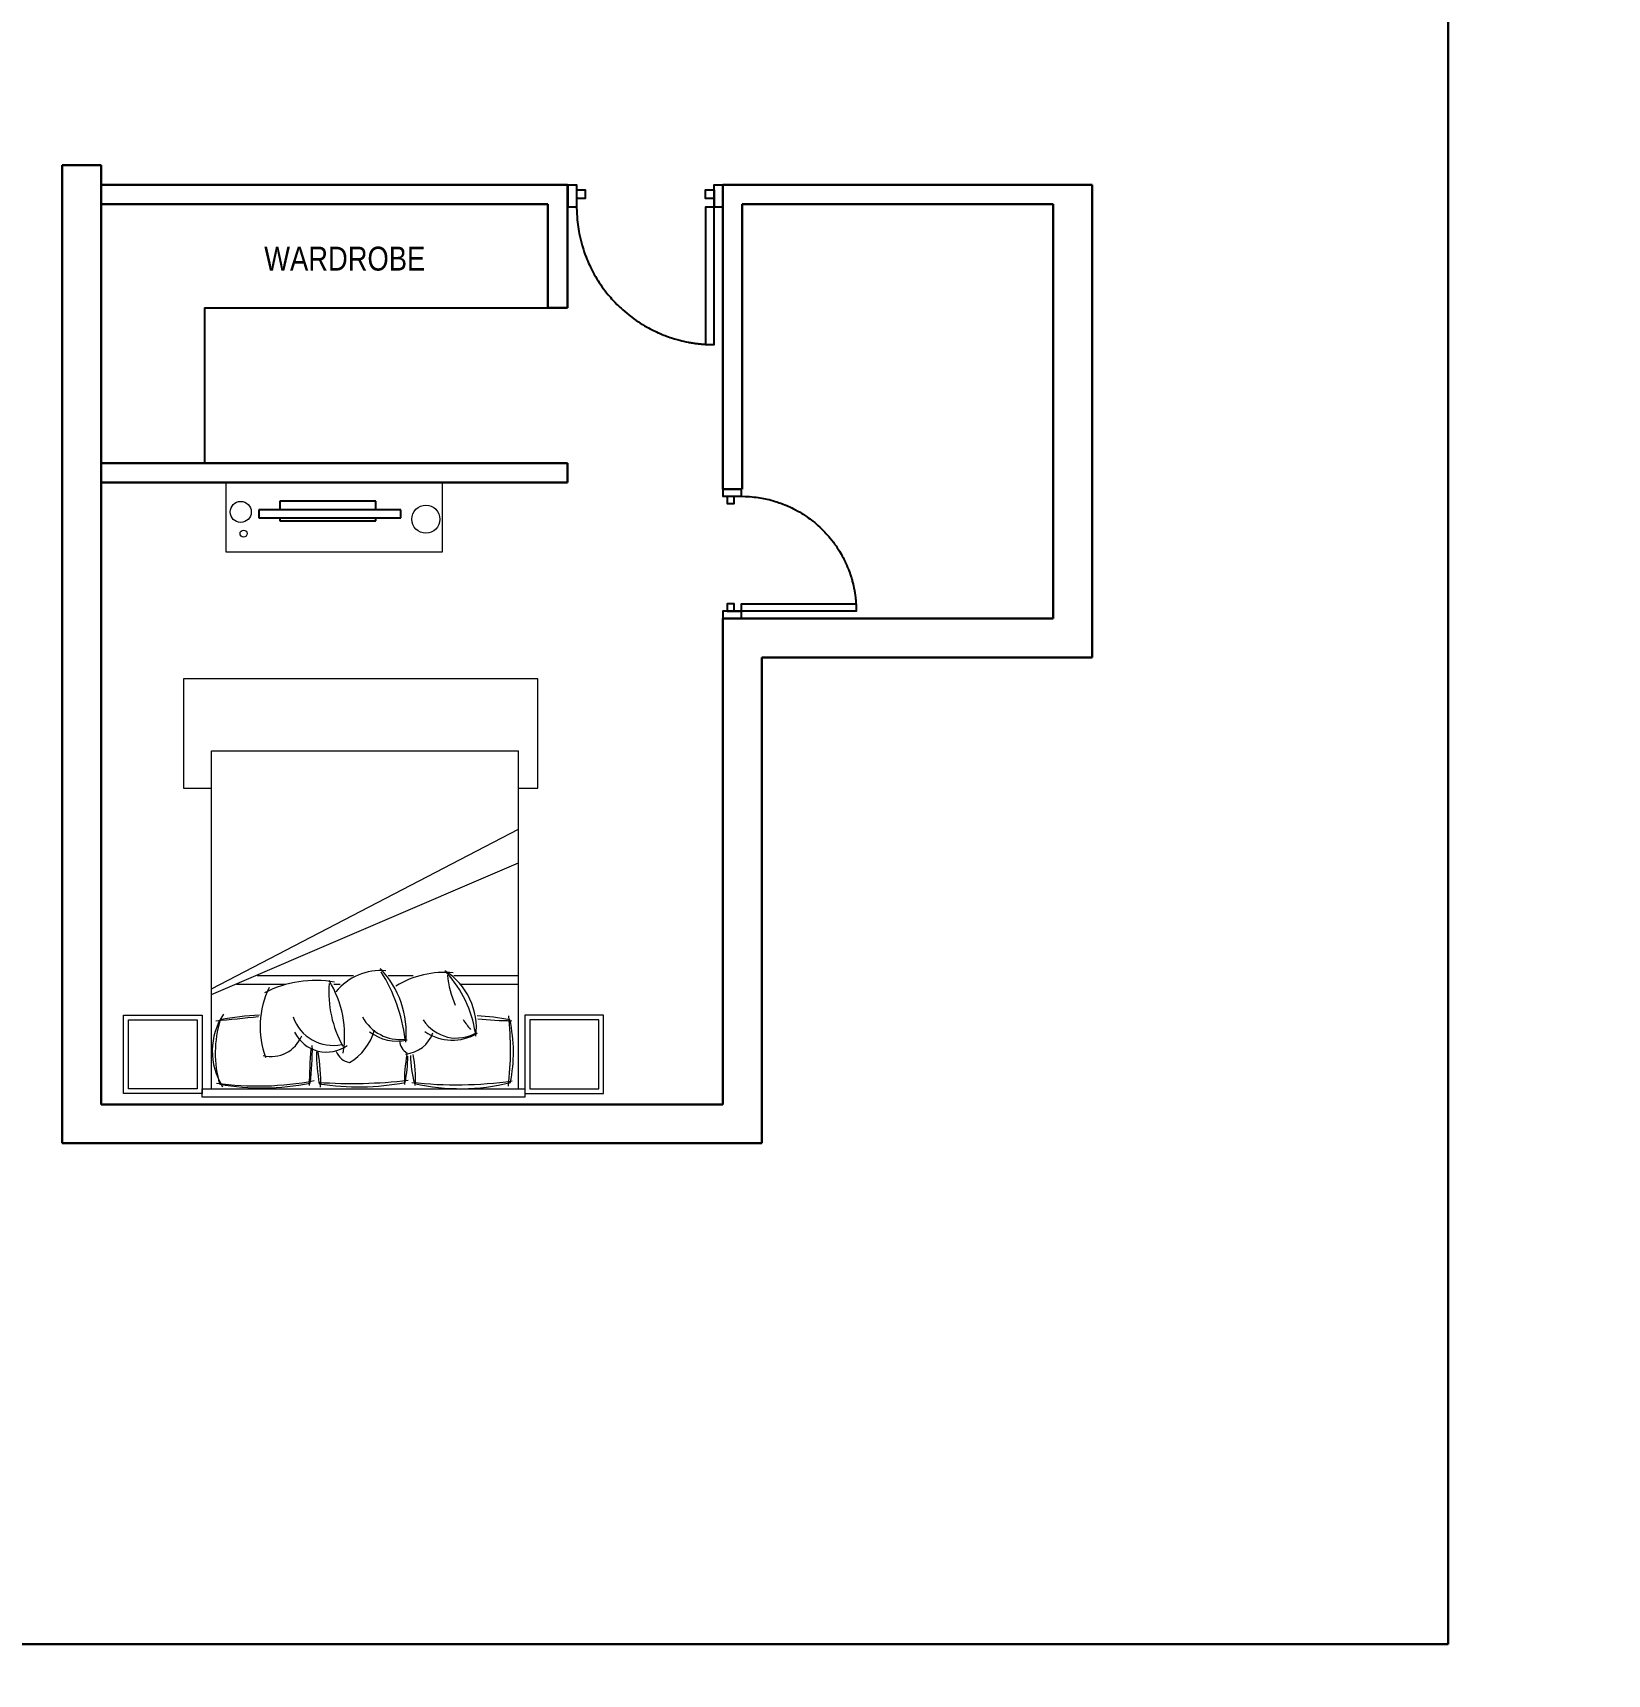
# Model space of a CAD drawing. Extents: x -454308 to 890911, y -14103 to 1343694.
# Drawn here: x 215539.2 to 215903.8, y 653808.8 to 654188.9 of the extents above; entities that cross this region are included whole.
import ezdxf

# ---------------------------------------------------------------- set-up
doc = ezdxf.new("R2010")
doc.units = 0
doc.header["$MEASUREMENT"] = 0
doc.header["$PDMODE"] = 32
doc.linetypes.add('DOT2', pattern=[3.175, 0, -3.175])
for name, color, linetype in [('A-Door', 144, 'Continuous'), ('cup', 126, 'Continuous'), ('PERSONA', 7, 'Continuous')]:
    doc.layers.add(name, color=color, linetype=linetype)
for name, color, linetype, lineweight in [('A-FURN', 35, 'Continuous', 5), ('AR-FUR', 11, 'Continuous', 9), ('Muebles', 46, 'Continuous', 0), ('TXT', 42, 'Continuous', 25)]:
    doc.layers.add(name, color=color, linetype=linetype, lineweight=lineweight)
doc.styles.add('AA_03.50', font='ARIALN.TTF', dxfattribs={"height": 8})
doc.styles.get("Standard").update_dxf_attribs({"font": 'stylu.ttf', "height": 7})
doc.dimstyles.new('AA_03.50', dxfattribs={"dimtxt": 9, "dimasz": 3.25, "dimexe": 1.75, "dimexo": 3.375, "dimgap": 0.09, "dimtad": 0, "dimdec": 0, "dimzin": 3, "dimdsep": 46, "dimlunit": 4, "dimtxsty": 'AA_03.50', "dimblk": 'DOTSMALL', "dimcen": 0.09, "dimclre": 7, "dimadec": 0, "dimazin": 0, "dimtfac": 1, "dimtdec": 0, "dimtofl": 0, "dimtmove": 0, "dimatfit": 3, "dimfxl": 1, "dimtolj": 1, "dimtzin": 0, "dimlwd": -1, "dimarcsym": 0})

# ---------------------------------------------------------------- blocks, each defined once
blk = doc.blocks.new('_DotSmall')
at = {"color": 0, "linetype": 'ByBlock', "const_width": 0.5}
blk.add_lwpolyline([(-0.0625, 0, 1), (0.0625, 0, 1)], format="xyb", close=True, dxfattribs=at)
blk = doc.blocks.new('*D746')
at = {"color": 7, "linetype": 'DOT2', "lineweight": -2}
for p, q in [((214584, 658231.83), (214584, 658117.15)), ((215059, 658231.83), (215059, 658117.15))]:
    blk.add_line(p, q, dxfattribs=at)
at = {"color": 0}
for p, q in [((214584, 658118.9), (214810.13, 658118.9)), ((215059, 658118.9), (214832.86, 658118.9)), ((219968.41, 647579.33), (219998.57, 647579.33)), ((220046.41, 647579.33), (220016.24, 647579.33))]:
    blk.add_line(p, q, dxfattribs=at)
at = {"color": 7, "lineweight": -2}
for p, q in [((219968.41, 647576.48), (219968.41, 647577.58)), ((220046.41, 647576.48), (220046.41, 647577.58))]:
    blk.add_line(p, q, dxfattribs=at)
at = {"layer": 'DEFPOINTS', "color": 0, "lineweight": 30}
for p in [(214584, 658235.21), (215059, 658235.21), (214584, 658118.9), (219968.41, 647579.86), (219968.41, 647579.33), (220046.41, 647579.86)]:
    blk.add_point(p, dxfattribs=at)
at = {"color": 0, "xscale": 3.25, "yscale": 3.25, "zscale": 3.25, "rotation": 180}
for p in [(214584, 658118.9), (219968.41, 647579.33)]:
    blk.add_blockref('_DotSmall', p, dxfattribs=at)
at = {"color": 0, "xscale": 3.25, "yscale": 3.25, "zscale": 3.25}
for p in [(215059, 658118.9), (220046.41, 647579.33)]:
    blk.add_blockref('_DotSmall', p, dxfattribs=at)
at = {"color": 0, "lineweight": 30, "char_height": 8, "attachment_point": 5, "style": 'AA_03.50'}
for s, insert in [('\\A1;39\'-7"', (214821.5, 658118.9)), ('\\A1;6\'-6"', (220007.41, 647579.33))]:
    blk.add_mtext(s, dxfattribs=dict(at, insert=insert))
blk = doc.blocks.new('*D763')
at = {"color": 7, "linetype": 'DOT2', "lineweight": -2}
for p, q in [((214587.37, 658235.21), (214746.27, 658235.21)), ((214587.37, 657642.21), (214746.27, 657642.21))]:
    blk.add_line(p, q, dxfattribs=at)
at = {"color": 0}
for p, q in [((214744.52, 658235.21), (214744.52, 657950.2)), ((214744.52, 657642.21), (214744.52, 657927.21)), ((219843.78, 648076.86), (219843.78, 648021.92)), ((219843.78, 647944.86), (219843.78, 647999.8))]:
    blk.add_line(p, q, dxfattribs=at)
at = {"color": 7, "lineweight": -2}
for p, q in [((219846.08, 648076.86), (219845.53, 648076.86)), ((219846.08, 647944.86), (219845.53, 647944.86))]:
    blk.add_line(p, q, dxfattribs=at)
at = {"layer": 'DEFPOINTS', "color": 0, "lineweight": 30}
for p in [(214584, 658235.21), (214744.52, 658235.21), (214584, 657642.21), (219842.7, 648076.86), (219842.7, 647944.86), (219843.78, 647944.86)]:
    blk.add_point(p, dxfattribs=at)
at = {"color": 0, "xscale": 3.25, "yscale": 3.25, "zscale": 3.25}
for p, rotation in [((214744.52, 658235.21), 90), ((214744.52, 657642.21), 270), ((219843.78, 648076.86), 90), ((219843.78, 647944.86), 270)]:
    blk.add_blockref('_DotSmall', p, dxfattribs=dict(at, rotation=rotation))
at = {"color": 0, "lineweight": 30, "char_height": 8, "attachment_point": 5, "rotation": 90, "style": 'AA_03.50'}
for s, insert in [('\\A1;49\'-5"', (214744.52, 657938.71)), ('\\A1;11\'-0"', (219843.78, 648010.86))]:
    blk.add_mtext(s, dxfattribs=dict(at, insert=insert))
blk = doc.blocks.new('eert')
at = {"layer": 'A-Door'}
blk.add_lwpolyline([(215530.53, 654326.38), (215530.53, 654324.39), (215525.36, 654324.39), (215525.36, 654326.38), (215530.53, 654326.38), (215530.53, 654324.39), (215529.34, 654324.39), (215529.34, 654322.4), (215527.35, 654322.4), (215527.35, 654324.39), (215525.36, 654324.39), (215524.31, 654324.37), (215523.74, 654324.35), (215523.16, 654324.31), (215522.39, 654324.25), (215521.83, 654324.19), (215521.29, 654324.13), (215520.77, 654324.06), (215520.25, 654323.98), (215519.73, 654323.89), (215519.22, 654323.79), (215518.66, 654323.68), (215518.31, 654323.6), (215517.7, 654323.45), (215517.1, 654323.3), (215516.45, 654323.12), (215515.98, 654322.98), (215515.52, 654322.83), (215514.88, 654322.62), (215514.45, 654322.46), (215513.78, 654322.21), (215513.3, 654322.02), (215512.8, 654321.81), (215512.4, 654321.63), (215511.98, 654321.44), (215511.41, 654321.17), (215510.96, 654320.95), (215510.37, 654320.64), (215509.76, 654320.31), (215509.27, 654320.03), (215508.57, 654319.61), (215508.26, 654319.41), (215507.88, 654319.16), (215507.33, 654318.79), (215506.83, 654318.45), (215506.41, 654318.14), (215505.97, 654317.81), (215505.53, 654317.47), (215505.04, 654317.07), (215504.48, 654316.59), (215504.13, 654316.29), (215503.59, 654315.79), (215503.27, 654315.48), (215502.83, 654315.06), (215502.47, 654314.69), (215502.19, 654314.4), (215501.91, 654314.1), (215501.54, 654313.69), (215501.14, 654313.22), (215500.75, 654312.76), (215500.32, 654312.23), (215499.85, 654311.61), (215499.49, 654311.13), (215499.12, 654310.6), (215498.76, 654310.07), (215498.51, 654309.69), (215498.19, 654309.17), (215497.89, 654308.66), (215497.61, 654308.18), (215497.37, 654307.74), (215497.17, 654307.37), (215496.94, 654306.93), (215496.75, 654306.56), (215496.59, 654306.21), (215496.43, 654305.88), (215496.26, 654305.5), (215496.13, 654305.21), (215496, 654304.91), (215495.87, 654304.59), (215495.73, 654304.23), (215495.6, 654303.91), (215495.48, 654303.6), (215495.32, 654303.14), (215495.32, 654303.14), (215495.18, 654302.75), (215495.09, 654302.46), (215494.99, 654302.17), (215494.99, 654302.17), (215494.85, 654301.72), (215494.77, 654301.43), (215494.77, 654301.43), (215494.68, 654301.11), (215494.68, 654301.11), (215494.6, 654300.82), (215494.6, 654300.82), (215494.51, 654300.5), (215494.51, 654300.5), (215494.39, 654300.03), (215494.39, 654300.03), (215494.28, 654299.54), (215494.28, 654299.54), (215494.17, 654299.01), (215494.06, 654298.49), (215494.03, 654298.31), (215494, 654298.18), (215493.97, 654297.96), (215493.94, 654297.8), (215493.9, 654297.57), (215493.88, 654297.46), (215493.86, 654297.28), (215493.84, 654297.18), (215493.82, 654297.06), (215493.8, 654296.9), (215493.78, 654296.77), (215493.77, 654296.67), (215493.75, 654296.56), (215493.74, 654296.45), (215493.73, 654296.32), (215493.71, 654296.19), (215493.69, 654296.05), (215493.67, 654295.82), (215493.65, 654295.65), (215493.64, 654295.49), (215493.62, 654295.3), (215493.61, 654295.21), (215493.6, 654295.08), (215493.59, 654294.92), (215493.58, 654294.78), (215493.58, 654294.67), (215493.5, 654294.52), (215493.5, 654292.53), (215530.53, 654292.53), (215530.53, 654290.54), (215525.36, 654290.54), (215525.36, 654292.53), (215527.35, 654292.53), (215527.35, 654294.52), (215529.34, 654294.52), (215529.34, 654292.53), (215525.36, 654292.53), (215525.36, 654294.52), (215493.5, 654294.52)], dxfattribs=at)
blk = doc.blocks.new('cdsaf')
at = {"color": 5}
for p, q in [((1185429.42, 734143.15, 20311.96), (1185429.42, 734106.36, 20311.96)), ((1185431.44, 734143.15, 20311.96), (1185429.42, 734143.15, 20311.96)), ((1185431.44, 734106.36, 20311.96), (1185431.44, 734143.15, 20311.96)), ((1185427.16, 734136.71, 20311.96), (1185427.16, 734111.82, 20311.96)), ((1185429.42, 734136.71, 20311.96), (1185427.16, 734136.71, 20311.96)), ((1185432.29, 734136.71, 20311.96), (1185431.44, 734136.71, 20311.96)), ((1185432.29, 734111.82, 20311.96), (1185432.29, 734136.71, 20311.96)), ((1185427.16, 734111.82, 20311.96), (1185429.42, 734111.82, 20311.96)), ((1185431.44, 734111.82, 20311.96), (1185432.29, 734111.82, 20311.96)), ((1185429.42, 734106.36, 20311.96), (1185431.44, 734106.36, 20311.96))]:
    blk.add_line(p, q, dxfattribs=at)
blk = doc.blocks.new('WEWEEQ')
at = {"layer": 'Muebles'}
blk.add_lwpolyline([(1107845.51, 737873.28), (1107829.48, 737873.28), (1107829.48, 737823.12), (1107845.51, 737823.12)], close=True, dxfattribs=at)
for centre, radius in [((1107838.73, 737869.84), 2.43), ((1107833.71, 737869.19), 0.81), ((1107837.04, 737826.97), 3.24)]:
    blk.add_circle(centre, radius, dxfattribs=at)
at = {"color": 6, "linetype": 'ByBlock', "lineweight": 5, "xscale": 0.8945132207591084, "yscale": 0.8945132207591084, "zscale": 0.8945132207591084, "rotation": 180}
blk.add_blockref('cdsaf', (2168221.49, 1394533.53, 55552.59), dxfattribs=at)
blk = doc.blocks.new('bed 111111')
at = {"layer": 'AR-FUR'}
for p, q in [((-0.8649, 1.3945), (-0.8649, -0.4997)), ((-0.8172, 1.3945), (-0.8649, 1.3945)), ((-0.8172, -0.4997), (-0.8172, 1.3945)), ((-0.2634, -0.4435), (0.5086, 1.3565)), ((-0.151, 0.5919), (-0.151, 0.7393)), ((-0.2018, 0.2738), (-0.2018, 0.3108)), ((-0.8649, -0.4997), (-0.8172, -0.4997))]:
    blk.add_line(p, q, dxfattribs=at)
at = {"layer": 'AR-FUR', "color": 251}
for p, q in [((-0.8172, 1.3565), (1.1658, 1.3565)), ((-0.231, -0.4435), (0.7065, 1.3565)), ((-0.2018, 1.016), (-0.2018, 1.3565)), ((-0.151, 0.9769), (-0.151, 1.3565)), ((1.1658, -0.4435), (1.1658, 1.3565)), ((-0.151, -0.177), (-0.151, 0.3896)), ((-0.2018, -0.2973), (-0.2018, -0.0096)), ((-0.8172, -0.4435), (1.1658, -0.4435))]:
    blk.add_line(p, q, dxfattribs=at)
at = {"layer": 'AR-FUR'}
for points in [[(-0.3849, 1.8545), (-0.3849, 1.3945), (-0.8449, 1.3945), (-0.8449, 1.8545)], [(-0.4126, 1.8268), (-0.4126, 1.4222), (-0.8172, 1.4222), (-0.8172, 1.8268)], [(-0.3849, -0.9597), (-0.3849, -0.4997), (-0.8449, -0.4997), (-0.8449, -0.9597)], [(-0.4126, -0.9319), (-0.4126, -0.5274), (-0.8172, -0.5274), (-0.8172, -0.9319)]]:
    blk.add_lwpolyline(points, close=True, dxfattribs=at)
at = {"layer": 'AR-FUR', "extrusion": (0, 0, -1)}
for centre, major_axis, start_param, end_param in [((0.4135, 1.0155), (0.8693, -0.8693), 2.135358, 2.596989), ((-0.6029, 0.4547), (-0.6168, -0.6168), 2.151233, 2.577546), ((-1.9428, 1.0262), (1.1008, -1.1008), 5.317309, 5.441753), ((-0.2479, 0.9685), (0.2006, -0.2006), 1.751453, 2.903235), ((-0.4597, 0.7123), (0.2807, -0.2807), 3.804818, 4.933588), ((-0.6654, 0.9181), (-0.3757, -0.3757), 3.823105, 4.483365), ((-0.4265, 0.678), (0.132, -0.132), 2.441833, 3.593049), ((0.6668, 0.4149), (-1.0409, -1.0409), 0.630608, 0.974387), ((-0.7629, 1.4252), (0.5216, -0.5216), 0.585091, 0.82334), ((-0.5998, 1.4582), (-0.5204, -0.5204), -0.757256, -0.529592), ((-0.5939, -0.2888), (-0.7054, -0.7054), 2.16954, 2.32419), ((-0.5288, 0.748), (0.0636, -0.0636), 0.857002, 1.830616), ((-0.2789, 0.642), (-0.1822, -0.1822), 0.120756, 1.023991), ((-0.4885, 0.16), (0.3807, -0.3807), 3.825535, 4.703193), ((-0.457, 0.546), (-0.2361, -0.2361), 3.827833, 4.821859), ((-0.3841, 0.2013), (-0.2284, -0.2284), 1.31402, 2.087383), ((-0.5579, 0.3869), (-0.076, -0.076), -0.407023, 0.572892), ((-0.3929, 0.2303), (0.1472, -0.1472), 1.241939, 2.981597), ((-0.5067, -0.2882), (0.4419, -0.4419), 3.766461, 4.474078), ((-0.8424, 0.1671), (-0.4675, -0.4675), 3.758339, 4.39729), ((0.6231, -0.1482), (1.0143, -1.0143), 2.182404, 2.554333), ((-0.5994, 1.2063), (-0.7323, -0.7323), -0.784247, -0.602664), ((-0.5854, -1.358), (1.0644, -1.0644), 3.795161, 3.941764), ((-0.4353, -0.0938), (-0.1358, -0.1358), 0.534678, 1.98218), ((-0.4521, 0.3531), (-0.3626, -0.3626), -1.247956, -0.42416), ((-1.8536, -0.1133), (-1.0388, -1.0388), 3.961011, 4.118365), ((-0.6065, 0.2399), (0.4681, -0.4681), 0.486234, 1.065936)]:
    blk.add_ellipse(centre, major_axis=major_axis, ratio=1, start_param=start_param, end_param=end_param, dxfattribs=at)
at = {"layer": 'AR-FUR', "color": 251, "extrusion": (0, 0, -1)}
for centre, major_axis, start_param, end_param in [((-0.5854, -0.6035), (1.3528, -1.3528), 3.814055, 4.030079), ((1.5625, 0.993), (-1.6658, -1.6658), 0.673847, 0.924545), ((1.5526, 1.3309), (-1.3927, -1.3927), 0.677, 0.778682), ((-0.2845, 0.9931), (-0.1657, -0.1657), -0.207552, 1.319983), ((-0.5866, 0.4458), (0.4702, -0.4702), 4.076, 4.671895), ((-0.0866, 1.5296), (0.42, -0.42), 1.362212, 1.484388), ((-0.0866, 1.5296), (0.42, -0.42), 0.892669, 1.199073), ((-0.7563, 0.0062), (0.5275, -0.5275), 3.872485, 4.116068), ((2.032, 0.3804), (-1.9923, -1.9923), 0.715059, 0.90208), ((-0.2783, 0.6613), (0.176, -0.176), 1.274089, 2.475678), ((-0.6338, -0.2362), (0.6602, -0.6602), 4.043868, 4.496311), ((-0.3136, 0.269), (-0.1757, -0.1757), -0.450892, 0.994118), ((-0.2465, 0.9031), (-0.4664, -0.4664), -0.857824, -0.280048), ((-0.7731, -0.7492), (-0.6687, -0.6687), 2.320508, 2.537901), ((0.9556, -0.1741), (1.2415, -1.2415), 2.218366, 2.546274), ((-0.8022, 3.0425), (-2.0599, -2.0599), -0.860991, -0.787253), ((11.1738, -1.4463), (8.2284, -8.2284), 2.444592, 2.466232), ((-0.5953, -0.0511), (-0.2749, -0.2749), -1.375906, -0.21834)]:
    blk.add_ellipse(centre, major_axis=major_axis, ratio=1, start_param=start_param, end_param=end_param, dxfattribs=at)
blk = doc.blocks.new('qeert')
at = {"layer": 'AR-FUR'}
blk.add_lwpolyline([(817.8551, -506.2448), (817.969, -506.2448), (817.969, -506.8852), (815.8898, -506.8852), (815.8898, -506.2448), (816.0552, -506.2448)], dxfattribs=at)
at = {"layer": 'AR-FUR', "rotation": 270}
blk.add_blockref('bed 111111', (816.4987, -505.2972), dxfattribs=at)
blk = doc.blocks.new('reg')
at = {"layer": 'A-Door'}
blk.add_lwpolyline([(214608.39, 654484.82), (214610.06, 654484.82), (214610.06, 654489.14), (214608.39, 654489.14), (214608.39, 654484.82), (214610.06, 654484.82), (214610.06, 654485.82), (214611.72, 654485.82), (214611.72, 654487.48), (214610.06, 654487.48), (214610.06, 654489.14), (214610.07, 654490.01), (214610.09, 654490.5), (214610.12, 654490.97), (214610.17, 654491.61), (214610.22, 654492.09), (214610.27, 654492.54), (214610.33, 654492.97), (214610.4, 654493.4), (214610.47, 654493.83), (214610.55, 654494.26), (214610.65, 654494.73), (214610.71, 654495.02), (214610.83, 654495.53), (214610.96, 654496.03), (214611.12, 654496.58), (214611.23, 654496.96), (214611.35, 654497.35), (214611.53, 654497.88), (214611.66, 654498.24), (214611.87, 654498.8), (214612.03, 654499.2), (214612.21, 654499.62), (214612.35, 654499.95), (214612.51, 654500.3), (214612.74, 654500.78), (214612.92, 654501.15), (214613.18, 654501.65), (214613.46, 654502.16), (214613.69, 654502.56), (214614.04, 654503.15), (214614.21, 654503.4), (214614.41, 654503.73), (214614.72, 654504.18), (214615.01, 654504.6), (214615.27, 654504.95), (214615.55, 654505.32), (214615.83, 654505.68), (214616.16, 654506.09), (214616.56, 654506.56), (214616.82, 654506.85), (214617.23, 654507.3), (214617.48, 654507.57), (214617.84, 654507.94), (214618.15, 654508.24), (214618.39, 654508.47), (214618.64, 654508.7), (214618.98, 654509.01), (214619.37, 654509.35), (214619.76, 654509.67), (214620.2, 654510.03), (214620.71, 654510.43), (214621.12, 654510.72), (214621.56, 654511.03), (214622, 654511.33), (214622.32, 654511.54), (214622.75, 654511.81), (214623.17, 654512.06), (214623.57, 654512.29), (214623.94, 654512.49), (214624.25, 654512.66), (214624.62, 654512.85), (214624.93, 654513.01), (214625.22, 654513.15), (214625.49, 654513.27), (214625.81, 654513.42), (214626.06, 654513.53), (214626.31, 654513.63), (214626.57, 654513.74), (214626.87, 654513.86), (214627.14, 654513.97), (214627.4, 654514.06), (214627.78, 654514.2), (214627.78, 654514.2), (214628.11, 654514.32), (214628.35, 654514.4), (214628.59, 654514.48), (214628.59, 654514.48), (214628.97, 654514.59), (214629.21, 654514.66), (214629.21, 654514.66), (214629.47, 654514.74), (214629.47, 654514.74), (214629.72, 654514.81), (214629.72, 654514.81), (214629.98, 654514.88), (214629.98, 654514.88), (214630.38, 654514.98), (214630.38, 654514.98), (214630.79, 654515.07), (214630.79, 654515.07), (214631.23, 654515.17), (214631.66, 654515.25), (214631.81, 654515.28), (214631.92, 654515.3), (214632.1, 654515.33), (214632.24, 654515.36), (214632.43, 654515.39), (214632.52, 654515.4), (214632.67, 654515.42), (214632.76, 654515.44), (214632.86, 654515.45), (214632.98, 654515.47), (214633.1, 654515.49), (214633.18, 654515.5), (214633.27, 654515.51), (214633.37, 654515.52), (214633.47, 654515.53), (214633.58, 654515.55), (214633.7, 654515.56), (214633.89, 654515.58), (214634.03, 654515.59), (214634.16, 654515.61), (214634.32, 654515.62), (214634.4, 654515.63), (214634.51, 654515.64), (214634.64, 654515.65), (214634.76, 654515.66), (214634.85, 654515.66), (214634.97, 654515.72), (214636.63, 654515.72), (214636.63, 654484.82), (214638.3, 654484.82), (214638.3, 654489.14), (214636.63, 654489.14), (214636.63, 654487.48), (214634.97, 654487.48), (214634.97, 654485.82), (214636.63, 654485.82), (214636.63, 654489.14), (214634.97, 654489.14), (214634.97, 654515.72)], dxfattribs=at)

msp = doc.modelspace()

# ---------------------------------------------------------------- linework, layer by layer
at = {"lineweight": 30}
for p, q in [((215867, 654819.766), (215867, 653815.757)), ((215546, 654158.257), (215546, 653931.757)), ((215546, 654158.257), (215555, 654158.257)), ((215555, 654158.257), (215555, 653940.757)), ((215555, 654153.757), (215663, 654153.757)), ((215663, 654153.757), (215663, 654149.257)), ((215699, 654153.757), (215699, 654083.257)), ((215699, 654153.757), (215784.5, 654153.757)), ((215784.5, 654153.757), (215784.5, 654044.257)), ((215555, 654149.257), (215658.5, 654149.257)), ((215658.5, 654149.257), (215658.5, 654125.257)), ((215663, 654149.257), (215663, 654125.257)), ((215703.5, 654149.257), (215775.5, 654149.257)), ((215703.5, 654149.257), (215703.5, 654083.257)), ((215775.5, 654149.257), (215775.5, 654053.257)), ((215658.5, 654125.257), (215663, 654125.257)), ((215555, 654089.257), (215663, 654089.257)), ((215663, 654089.257), (215663, 654084.757)), ((215555, 654084.757), (215663, 654084.757)), ((215699, 654083.257), (215703.5, 654083.257)), ((215699, 654053.257), (215775.5, 654053.257)), ((215699, 654053.257), (215699, 653940.757)), ((215708, 654044.257), (215784.5, 654044.257)), ((215708, 654044.257), (215708, 653931.757)), ((215555, 653940.757), (215699, 653940.757)), ((215546, 653931.757), (215708, 653931.757)), ((214878.155, 653815.757), (215867, 653815.757))]:
    msp.add_line(p, q, dxfattribs=at)
at = {"layer": 'cup'}
for q in [(215658.5, 654125.257), (215579, 654089.257)]:
    msp.add_line((215579, 654125.257), q, dxfattribs=at)

# ---------------------------------------------------------------- block references
at = {"lineweight": 30}
for name, p, rotation in [('eert', (869989.539, 438623.224), 90), ('reg', (-438785.823, 868691.652), 270)]:
    msp.add_blockref(name, p, dxfattribs=dict(at, rotation=rotation))
at = {"layer": 'A-FURN', "xscale": -39.48101731830775, "yscale": 39.48101731830775, "zscale": 39.48101731830773, "rotation": 180}
msp.add_blockref('qeert', (183361.927, 634026.961), dxfattribs=at)
at = {"layer": 'PERSONA', "linetype": 'ByBlock', "rotation": 90}
msp.add_blockref('WEWEEQ', (953457.199, -453760.751), dxfattribs=at)

# ---------------------------------------------------------------- texts
at = {"layer": 'TXT', "lineweight": 25, "insert": (215592.797, 654139.409), "char_height": 5.52888, "width": 17.52553, "attachment_point": 1}
msp.add_mtext('{\\fArial Narrow|b0|i0|c0|p34;WARDROBE}', dxfattribs=at)

# ---------------------------------------------------------------- dimensions: what is measured, and where the dimension line sits
at = {"lineweight": 30}
dim = msp.add_linear_dim(base=(214583.996, 658118.901), p1=(215058.996, 658235.207), p2=(214583.996, 658235.207), dimstyle='AA_03.50', override={"dimtxt": 8, "dimdec": 1, "dimtdec": 1, "dimfxl": 0.1}, dxfattribs=at)
dim.commit()
dim.dimension.update_dxf_attribs({"geometry": '*D746', "text_midpoint": (214821.496, 658118.901)})
dim = msp.add_linear_dim(base=(214744.516, 658235.207), p1=(214583.996, 657642.207), p2=(214583.996, 658235.207), angle=90, dimstyle='AA_03.50', override={"dimtxt": 8, "dimdec": 1, "dimtdec": 1, "dimfxl": 0.1}, dxfattribs=at)
dim.commit()
dim.dimension.update_dxf_attribs({"geometry": '*D763', "text_midpoint": (214744.516, 657938.707)})

doc.saveas('drawing.dxf')
